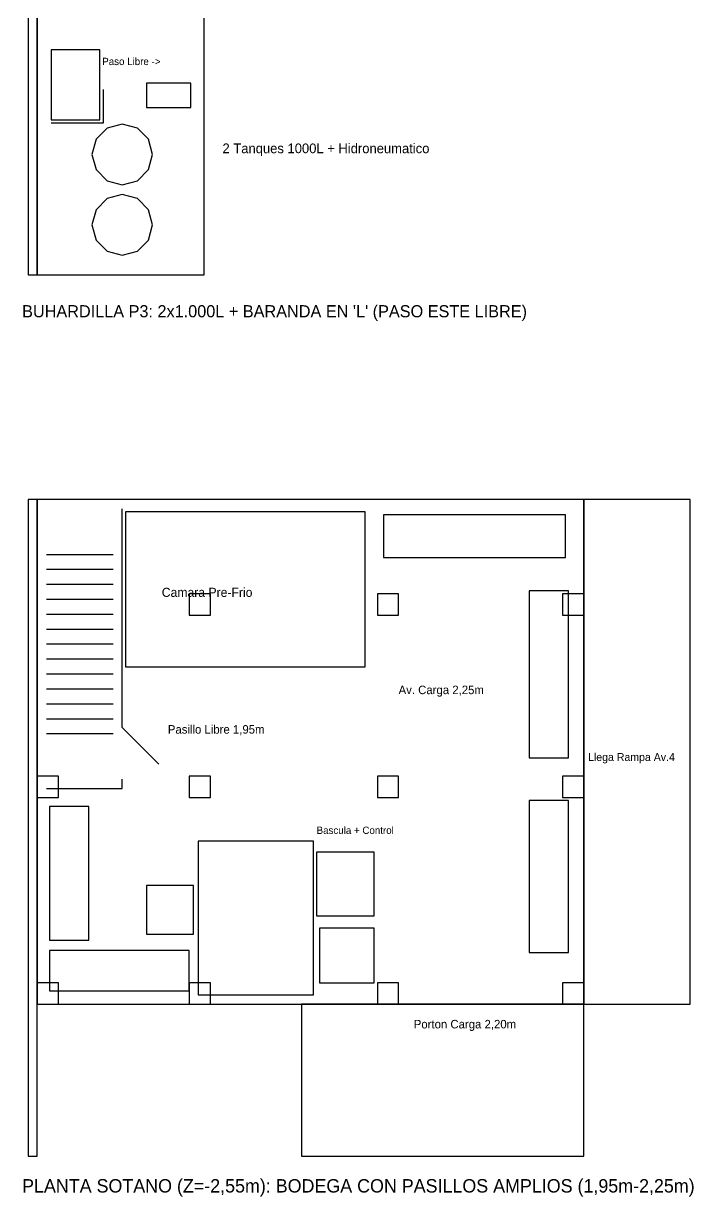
# Model space of a CAD drawing. Header units: metres. Extents: x -1 to 116, y -1 to 42.
# Drawn here: x 15.92 to 26.96, y -1.17 to 18.13 of the extents above; entities that cross this region are included whole.
import ezdxf

# ---------------------------------------------------------------- set-up
doc = ezdxf.new("R2010")
doc.units = ezdxf.units.M
doc.layers.add('PLANTA_SOTANO_2D', color=8, linetype='CONTINUOUS')
doc.layers.add('PLANTA_TANQUES_2000L_2D', color=8, linetype='CONTINUOUS')

msp = doc.modelspace()

# ---------------------------------------------------------------- linework, layer by layer
at = {"layer": 'PLANTA_SOTANO_2D', "color": 8}
for p, q in [((16.15, 10.3), (16, 10.3)), ((16, 10.3), (16, -0.5)), ((16.15, -0.5), (16.15, 10.3)), ((26.9, 10.3), (25.15, 10.3)), ((25.15, 10.3), (25.15, 2)), ((26.9, 2), (26.9, 10.3)), ((25.15, 2), (20.5, 2)), ((20.5, 2), (20.5, -0.5)), ((25.15, 2), (26.9, 2)), ((25.15, -0.5), (25.15, 2)), ((16, -0.5), (16.15, -0.5)), ((20.5, -0.5), (25.15, -0.5))]:
    msp.add_line(p, q, dxfattribs=at)
at = {"layer": 'PLANTA_SOTANO_2D', "color": 7}
for p, q in [((25.15, 10.3), (16.15, 10.3)), ((16.15, 10.3), (16.15, 2)), ((25.15, 2), (25.15, 10.3)), ((16.15, 2), (25.15, 2))]:
    msp.add_line(p, q, dxfattribs=at)
at = {"layer": 'PLANTA_SOTANO_2D', "color": 4}
for p, q in [((17.55, 6.55), (17.55, 10.15)), ((17.55, 5.55), (17.55, 5.7)), ((16.3, 5.55), (17.55, 5.55)), ((20.7, 4.68), (18.8, 4.68)), ((18.8, 4.68), (18.8, 2.15)), ((20.7, 2.15), (20.7, 4.68)), ((18.8, 2.15), (20.7, 2.15))]:
    msp.add_line(p, q, dxfattribs=at)
at = {"layer": 'PLANTA_SOTANO_2D', "color": 5}
for p, q in [((21.55, 10.1), (17.6, 10.1)), ((17.6, 10.1), (17.6, 7.55)), ((21.55, 7.55), (21.55, 10.1)), ((17.6, 7.55), (21.55, 7.55))]:
    msp.add_line(p, q, dxfattribs=at)
at = {"layer": 'PLANTA_SOTANO_2D', "color": 30}
for p, q in [((24.85, 10.05), (21.85, 10.05)), ((21.85, 10.05), (21.85, 9.35)), ((24.85, 9.35), (24.85, 10.05)), ((21.85, 9.35), (24.85, 9.35)), ((24.9, 8.8), (24.25, 8.8)), ((24.25, 8.8), (24.25, 6.05)), ((24.9, 6.05), (24.9, 8.8)), ((24.25, 6.05), (24.9, 6.05)), ((17, 5.25), (16.35, 5.25)), ((16.35, 5.25), (16.35, 3.05)), ((17, 3.05), (17, 5.25)), ((24.9, 5.35), (24.25, 5.35)), ((24.25, 5.35), (24.25, 2.85)), ((24.9, 2.85), (24.9, 5.35)), ((16.35, 3.05), (17, 3.05)), ((18.65, 2.88), (16.35, 2.88)), ((16.35, 2.88), (16.35, 2.22)), ((18.65, 2.22), (18.65, 2.88)), ((24.25, 2.85), (24.9, 2.85)), ((16.35, 2.22), (18.65, 2.22))]:
    msp.add_line(p, q, dxfattribs=at)
at = {"layer": 'PLANTA_SOTANO_2D', "color": 3}
for p, q in [((16.3, 9.4), (17.4, 9.4)), ((16.3, 9.1542), (17.4, 9.1542)), ((16.3, 8.9083), (17.4, 8.9083)), ((16.3, 8.6625), (17.4, 8.6625)), ((16.3, 8.4167), (17.4, 8.4167)), ((16.3, 8.1708), (17.4, 8.1708)), ((16.3, 7.925), (17.4, 7.925)), ((16.3, 7.6792), (17.4, 7.6792)), ((16.3, 7.4333), (17.4, 7.4333)), ((16.3, 7.1875), (17.4, 7.1875)), ((16.3, 6.9417), (17.4, 6.9417)), ((16.3, 6.6958), (17.4, 6.6958)), ((16.3, 6.45), (17.4, 6.45)), ((21.7, 3.25), (20.8, 3.25)), ((20.8, 3.25), (20.8, 2.35)), ((21.7, 2.35), (21.7, 3.25)), ((20.8, 2.35), (21.7, 2.35))]:
    msp.add_line(p, q, dxfattribs=at)
at = {"layer": 'PLANTA_SOTANO_2D', "color": 1}
for p, q in [((19, 8.75), (18.65, 8.75)), ((18.65, 8.75), (18.65, 8.4)), ((19, 8.4), (19, 8.75)), ((22.1, 8.75), (21.75, 8.75)), ((21.75, 8.75), (21.75, 8.4)), ((22.1, 8.4), (22.1, 8.75)), ((25.15, 8.75), (24.8, 8.75)), ((24.8, 8.75), (24.8, 8.4)), ((25.15, 8.4), (25.15, 8.75)), ((18.65, 8.4), (19, 8.4)), ((21.75, 8.4), (22.1, 8.4)), ((24.8, 8.4), (25.15, 8.4)), ((17.55, 6.55), (18.15, 5.95)), ((16.5, 5.75), (16.15, 5.75)), ((16.15, 5.75), (16.15, 5.4)), ((16.5, 5.4), (16.5, 5.75)), ((19, 5.75), (18.65, 5.75)), ((18.65, 5.75), (18.65, 5.4)), ((19, 5.4), (19, 5.75)), ((22.1, 5.75), (21.75, 5.75)), ((21.75, 5.75), (21.75, 5.4)), ((22.1, 5.4), (22.1, 5.75)), ((25.15, 5.75), (24.8, 5.75)), ((24.8, 5.75), (24.8, 5.4)), ((25.15, 5.4), (25.15, 5.75)), ((16.15, 5.4), (16.5, 5.4)), ((18.65, 5.4), (19, 5.4)), ((21.75, 5.4), (22.1, 5.4)), ((24.8, 5.4), (25.15, 5.4)), ((16.5, 2.35), (16.15, 2.35)), ((16.15, 2.35), (16.15, 2)), ((16.5, 2), (16.5, 2.35)), ((19, 2.35), (18.65, 2.35)), ((18.65, 2.35), (18.65, 2)), ((19, 2), (19, 2.35)), ((22.1, 2.35), (21.75, 2.35)), ((21.75, 2.35), (21.75, 2)), ((22.1, 2), (22.1, 2.35)), ((25.15, 2.35), (24.8, 2.35)), ((24.8, 2.35), (24.8, 2)), ((25.15, 2), (25.15, 2.35)), ((16.15, 2), (16.5, 2)), ((18.65, 2), (19, 2)), ((21.75, 2), (22.1, 2)), ((24.8, 2), (25.15, 2))]:
    msp.add_line(p, q, dxfattribs=at)
at = {"layer": 'PLANTA_SOTANO_2D', "color": 34}
for p, q in [((21.7, 4.5), (20.75, 4.5)), ((20.75, 4.5), (20.75, 3.45)), ((21.7, 3.45), (21.7, 4.5)), ((18.72, 3.95), (17.95, 3.95)), ((17.95, 3.95), (17.95, 3.15)), ((18.72, 3.15), (18.72, 3.95)), ((20.75, 3.45), (21.7, 3.45)), ((17.95, 3.15), (18.72, 3.15))]:
    msp.add_line(p, q, dxfattribs=at)
at = {"layer": 'PLANTA_TANQUES_2000L_2D', "color": 8}
for p, q in [((16, 18.45), (16, 14)), ((16.15, 14), (16.15, 18.45)), ((17.18, 17.7), (16.38, 17.7)), ((16.38, 17.7), (16.38, 16.55)), ((17.18, 16.55), (17.18, 17.7)), ((16.38, 16.55), (17.18, 16.55)), ((16, 14), (16.15, 14))]:
    msp.add_line(p, q, dxfattribs=at)
at = {"layer": 'PLANTA_TANQUES_2000L_2D', "color": 34}
for p, q in [((16.15, 18.45), (16.15, 14)), ((18.9, 14), (18.9, 18.45)), ((16.15, 14), (18.9, 14))]:
    msp.add_line(p, q, dxfattribs=at)
at = {"layer": 'PLANTA_TANQUES_2000L_2D', "color": 1}
for p, q in [((17.24, 16.5), (17.24, 17.05)), ((16.38, 16.5), (17.24, 16.5))]:
    msp.add_line(p, q, dxfattribs=at)
at = {"layer": 'PLANTA_TANQUES_2000L_2D', "color": 5}
for p, q in [((18.68, 17.15), (17.95, 17.15)), ((17.95, 17.15), (17.95, 16.75)), ((18.68, 16.75), (18.68, 17.15)), ((17.95, 16.75), (18.68, 16.75)), ((17.3, 16.413), (17.117, 16.23)), ((17.55, 16.48), (17.3, 16.413)), ((17.8, 16.413), (17.55, 16.48)), ((17.983, 16.23), (17.8, 16.413)), ((17.117, 16.23), (17.05, 15.98)), ((18.05, 15.98), (17.983, 16.23)), ((17.05, 15.98), (17.117, 15.73)), ((17.983, 15.73), (18.05, 15.98)), ((17.117, 15.73), (17.3, 15.547)), ((17.8, 15.547), (17.983, 15.73)), ((17.3, 15.547), (17.55, 15.48)), ((17.55, 15.48), (17.8, 15.547)), ((17.3, 15.253), (17.117, 15.07)), ((17.55, 15.32), (17.3, 15.253)), ((17.8, 15.253), (17.55, 15.32)), ((17.983, 15.07), (17.8, 15.253)), ((17.117, 15.07), (17.05, 14.82)), ((18.05, 14.82), (17.983, 15.07)), ((17.05, 14.82), (17.117, 14.57)), ((17.983, 14.57), (18.05, 14.82)), ((17.117, 14.57), (17.3, 14.387)), ((17.8, 14.387), (17.983, 14.57)), ((17.3, 14.387), (17.55, 14.32)), ((17.55, 14.32), (17.8, 14.387))]:
    msp.add_line(p, q, dxfattribs=at)

# ---------------------------------------------------------------- texts
at = {"layer": 'PLANTA_SOTANO_2D', "color": 5}
msp.add_text('Camara Pre-Frio', height=0.15, dxfattribs=at).set_placement((18.2, 8.7))
at = {"layer": 'PLANTA_SOTANO_2D', "color": 3}
for s, height, p in [('Av. Carga 2,25m', 0.14, (22.1, 7.1)), ('Bascula + Control', 0.12, (20.75, 4.8))]:
    msp.add_text(s, height=height, dxfattribs=at).set_placement(p)
at = {"layer": 'PLANTA_SOTANO_2D', "color": 2}
for s, height, p in [('Pasillo Libre 1,95m', 0.14, (18.3, 6.45)), ('Llega Rampa Av.4', 0.13, (25.22, 6)), ('PLANTA SOTANO (Z=-2,55m): BODEGA CON PASILLOS AMPLIOS (1,95m-2,25m)', 0.22, (15.9, -1.1))]:
    msp.add_text(s, height=height, dxfattribs=at).set_placement(p)
at = {"layer": 'PLANTA_SOTANO_2D', "color": 1}
msp.add_text('Porton Carga 2,20m', height=0.14, dxfattribs=at).set_placement((22.35, 1.6))
at = {"layer": 'PLANTA_TANQUES_2000L_2D', "color": 3}
msp.add_text('Paso Libre ->', height=0.12, dxfattribs=at).set_placement((17.22, 17.45))
at = {"layer": 'PLANTA_TANQUES_2000L_2D', "color": 2}
msp.add_text('2 Tanques 1000L + Hidroneumatico', height=0.16, dxfattribs=at).set_placement((19.2, 16))
at = {"layer": 'PLANTA_TANQUES_2000L_2D', "color": 5}
msp.add_text("BUHARDILLA P3: 2x1.000L + BARANDA EN 'L' (PASO ESTE LIBRE)", height=0.2, dxfattribs=at).set_placement((15.9, 13.3))

doc.saveas('drawing.dxf')
